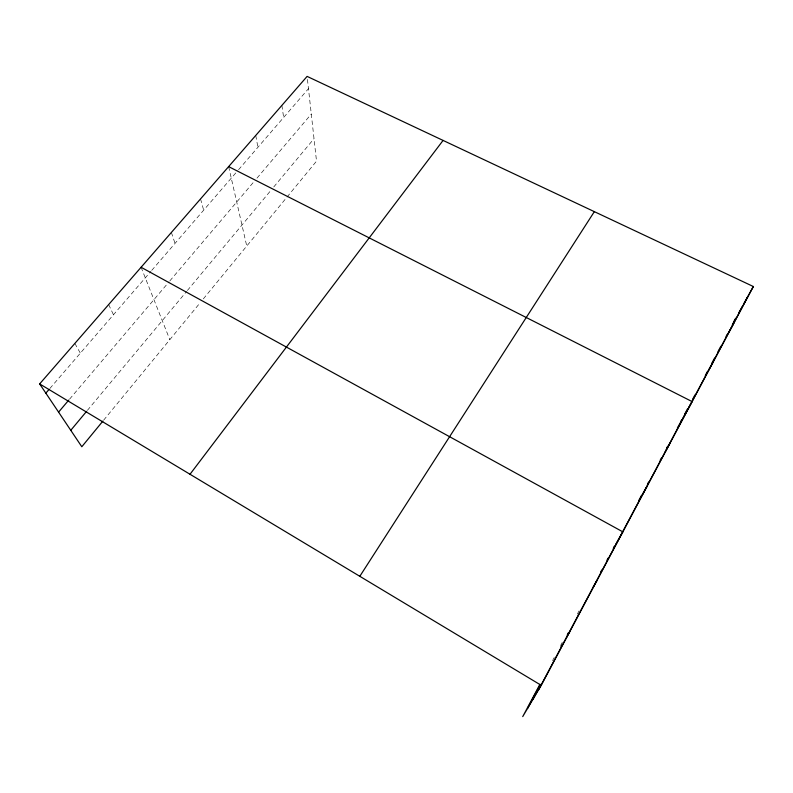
<?xml version="1.0" encoding="UTF-8"?>
<svg xmlns="http://www.w3.org/2000/svg" width="793" height="793" viewBox="0 0 793 793"><rect width="100%" height="100%" fill="white"/><g stroke="black" fill="none" stroke-linecap="round" stroke-linejoin="round"><path stroke-width="0.59" stroke-dasharray="3.96 2.97" d="M552.533 660.658L554.257 657.417M560.592 645.532L562.316 642.29M577.334 614.109L579.068 610.838M103.645 420.181L200.213 302.688M203.315 298.902L286.253 198.002M287.026 197.051L316.516 161.167L307.109 76.396M87.389 410.377L186.613 291.428M187.396 290.486L270.651 190.677M273.754 186.96L314.028 138.676M69.596 399.137L169.028 281.862M169.821 280.92L253.849 181.815M256.972 178.138L311.292 114.073M49.86 388.501L150.918 271.335M151.721 270.403L237.731 170.683M238.544 169.742L308.477 88.667M74.859 343.419L80.341 353.153M108.651 304.571L113.468 314.752M141.095 267.271L169.821 339.672M171.387 232.448L175.025 243.392M200.54 198.924L203.662 210.185M228.642 166.619L246.752 246.058M255.733 135.464L257.913 147.28M281.872 105.41L283.636 117.463"/><path stroke-width="1.19" d="M539.914 684.359L522.726 716.604L541.232 685.321L753.35 286.521L307.109 76.396L39.65 383.911L81.808 446.746L102.862 421.133M527.514 708.526L540.251 684.597M532.846 699.505L540.895 684.389M561.018 646.582L562.158 644.422M567.332 634.717L568.482 632.556M600.658 572.09L601.808 569.929M606.992 560.205L608.142 558.044M613.316 548.32L614.466 546.149M638.692 500.641L641.596 495.179M647.415 484.245L648.575 482.065M660.153 460.327L661.303 458.166M666.467 448.461L667.607 446.3M680.771 421.589L681.901 419.457M684.736 414.124L687.571 408.791M692.685 399.206L694.955 394.944M705.314 375.466L707.624 371.124M711.678 363.521L714.562 358.089M718.022 351.586L720.896 346.194M726.061 336.5L727.201 334.339M732.365 324.644L735.815 318.171L734.021 321.403M538.477 689.989L708.08 371.183M747.621 296.869L708.655 370.093L713.363 361.697M738.759 312.848L742.307 306.455M743.487 304.324L753.35 286.521M728.232 333.298L733.753 323.366M677.371 428.022L681.95 419.824M683.1 417.772L692.14 401.605L228.642 166.619M665.277 451.643L670.016 443.198M642.518 494.416L646.939 486.575M613.415 548.478L614.615 546.377M615.804 544.285L622.862 531.865L141.095 267.271M593.223 587.068L596.911 580.645M566.489 637.334L569.731 631.743M359.814 576.303L594.344 211.642M190.013 474.264L443.079 140.42M70.775 430.302L86.606 411.329M58.583 412.122L68.803 400.059M45.845 393.15L49.057 389.422M39.65 383.911L541.232 685.321"/></g></svg>
